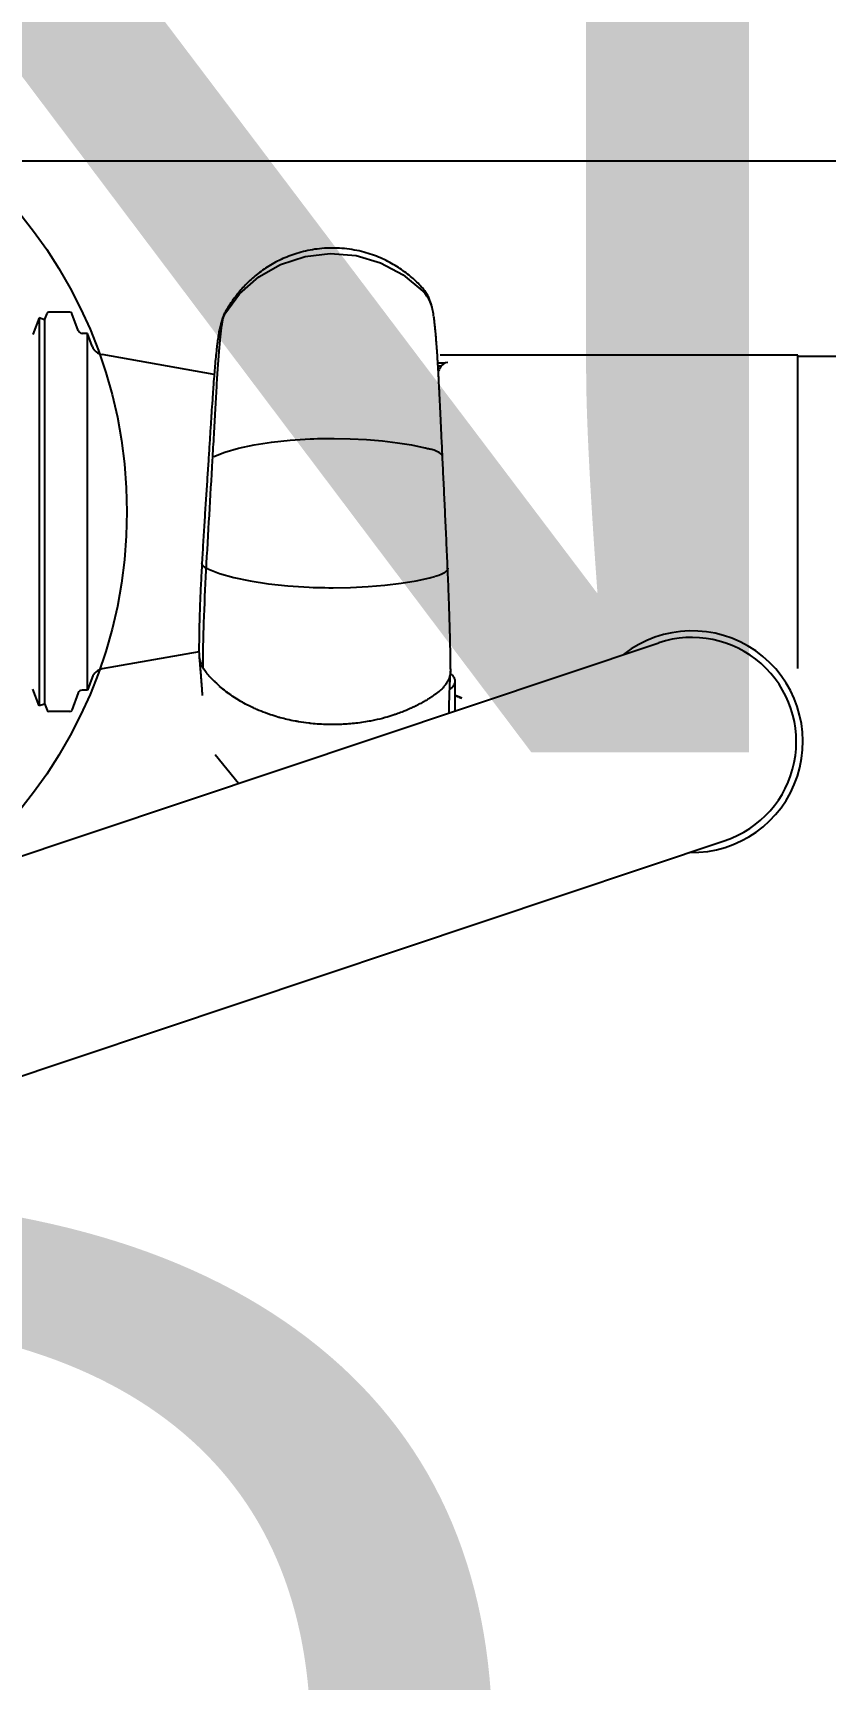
# Model space of a CAD drawing. Header units: inches. Extents: x -40190 to 0, y -3216 to 2257.
# Drawn here: x -22031.78 to -22020.39, y 300.77 to 324.45 of the extents above; entities that cross this region are included whole.
import ezdxf
from ezdxf import colors
from ezdxf.entities.mleader import LeaderData, LeaderLine
from ezdxf.enums import TextEntityAlignment as Align
from ezdxf.math import Vec2, Vec3

# ---------------------------------------------------------------- set-up
doc = ezdxf.new("R2010")
doc.units = ezdxf.units.IN
doc.header["$LTSCALE"] = 0.5
doc.header["$MEASUREMENT"] = 0
for name, color, linetype in [('A113$0$A-ANNO-TEXT', 8, 'Continuous'), ('A113$0$E-POWER-GEN', 8, 'Continuous'), ('E-Anno-Keyn', 72, 'Continuous'), ('E-Anno-Note', 6, 'Continuous'), ('M-Elect-Generator', 94, 'Continuous'), ('M-HVAC-text', 6, 'Continuous'), ('XREF', 7, 'Continuous')]:
    doc.layers.add(name, color=color, linetype=linetype)
doc.styles.add('A113$0$Arial', font='arial.ttf', dxfattribs={"height": 0.07683851047904193})
doc.styles.add('MAMEP ANNO', font='arial.ttf', dxfattribs={"height": 0.1015625})
doc.styles.get("Standard").update_dxf_attribs({"font": 'simplex.shx'})

# ---------------------------------------------------------------- blocks, each defined once
blk = doc.blocks.new('MLD-KeyNote')
at = {"color": 0, "linetype": 'Continuous', "transparency": 16777216}
blk.add_lwpolyline([(-0.09374999999999836, -0.09374999999999824), (0.09375000000000164, -0.09374999999999824), (0.09375000000000164, 0.09375000000000176), (-0.09374999999999836, 0.09375000000000176)], close=True, dxfattribs=at)
at = {"color": 0, "linetype": 'ByBlock', "transparency": 16777216, "style": 'MAMEP ANNO'}
blk.add_attdef('ID', text='', height=0.1015625, dxfattribs=at).set_placement((1.636051583235917e-15, 1.757853122323165e-15), align=Align.MIDDLE_CENTER)
blk = doc.blocks.new('A113')
at = {"layer": 'A113$0$E-POWER-GEN', "lineweight": 0}
blk.add_3dface([(-22082.14617606866, 335.9657630724704, 1992.754061503529), (-21939.92041288386, 335.9657630724704, 1992.754061503529), (-21939.92041288386, 268.1657630724706, 1992.754061503529), (-22082.14617606866, 268.1657630724706, 1992.754061503529)], dxfattribs=at)
at = {"layer": 'A113$0$A-ANNO-TEXT', "lineweight": 13, "style": 'A113$0$Arial', "width": 1.246875153404916}
for s, p in [('CONC. ', (-22081.21242154393, 314.1040284122235)), ('PAD', (-22081.21242154393, 291.704031168129))]:
    blk.add_text(s, height=15.99999803149606, dxfattribs=at).set_placement(p)

msp = doc.modelspace()

# ---------------------------------------------------------------- linework, layer by layer
at = {"layer": 'M-Elect-Generator', "color": 1}
for p, q in [((-22041.44708714856, 322.6127288927091, 0.0009842517643196178), (-22015.49180456552, 322.6127288927091, 0.0009842517643196178)), ((-22031.69102896041, 320.3561398108413, 0.0009842517643196178), (-22031.77893221171, 320.1146276127984, 0.0009842517643196178)), ((-22031.61296317773, 320.3277261896274, 0.0009842517643196178), (-22031.69102896041, 320.3561398108413, 0.0009842517643196178)), ((-22031.69102896041, 320.3561398108413, 0.0009842517643196178), (-22031.69102896041, 314.7691890735405, 0.0009842517643196178)), ((-22031.61296317773, 320.3195165860288, 0.0009842517643196178), (-22031.57682543787, 320.4188042102796, 0.0009842517643196178)), ((-22031.61296317773, 320.3277261896274, 0.0009842517643196178), (-22031.61296317773, 314.7976026947508, 0.0009842517643196178)), ((-22031.24709042589, 320.4385447951736, 0.0009842517643196178), (-22031.5486329609, 320.4385447951736, 0.0009842517643196178)), ((-22031.12834331909, 320.1700074095879, 0.0009842517643196178), (-22031.21889794892, 320.4188042102796, 0.0009842517643196178)), ((-22029.0203710374, 320.4243300547841, 0.0009842517643196178), (-22029.02024360009, 320.4245824552017, 0.0009842517643196178)), ((-22030.9954074447, 320.1305262397964, 0.0009842517643196178), (-22031.07195836515, 320.1305262397964, 0.0009842517643196178)), ((-22030.92865367262, 319.9471217583596, 0.0009842517643196178), (-22030.9954074447, 320.1305262397964, 0.0009842517643196178)), ((-22030.9954074447, 314.9962169433438, 0.0009842517643196178), (-22030.9954074447, 320.1305262397964, 0.0009842517643196178)), ((-22029.17268165758, 319.5410251750709, 0.0009842517643196178), (-22030.78309645991, 319.8249847548504, 0.0009842517643196178)), ((-22020.78272025707, 319.8158694892518, 0.0009842517643196178), (-22025.92517500201, 319.8158694892518, 0.0009842517643196178)), ((-22020.78272025707, 315.3108810789363, 0.0009842517643196178), (-22020.78272025707, 319.8158621042039, 0.0009842517643196178)), ((-22020.01495747075, 319.7977581619853, 0.0009842517643196178), (-22020.78272025707, 319.7977581619853, 0.0009842517643196178)), ((-22025.86076602013, 319.7005353444347, 0.0009842517643196178), (-22025.9572966548, 319.7005353444347, 0.0009842517643196178)), ((-22025.95509783561, 319.6643252880585, 0.0009842517643196178), (-22025.90819156767, 319.6643252880585, 0.0009842517643196178)), ((-22025.92694864464, 319.6319899568589, 0.0009842517643196178), (-22025.93525471438, 319.6091692177979, 0.0009842517643196178)), ((-22027.50919294092, 318.619325010608, 0.0009842517643196178), (-22027.44869490988, 318.6193815091574, 0.0009842517643196178)), ((-22025.89063702245, 318.3567382444071, 0.0009842517643196178), (-22025.8908088115, 318.3590247823286, 0.0009842517643196178)), ((-22025.81649869995, 316.7522102776675, 0.0009842517643196178), (-22025.81639769775, 316.7507783210876, 0.0009842517643196178)), ((-22026.03941061928, 316.6210830637701, 0.0009842517643196178), (-22026.01887793911, 316.6262968829124, 0.0009842517643196178)), ((-22026.01887793911, 316.6262968829124, 0.0009842517643196178), (-22026.00284396105, 316.6304714407033, 0.0009842517643196178)), ((-22054.90147791491, 304.9274129948008, 0.0009842517643196178), (-22022.78032477526, 315.6784514429455, 0.0009842517643196178)), ((-22029.39134769416, 315.5471612860583, 0.0009842517643196178), (-22030.78309645991, 315.3017584282861, 0.0009842517643196178)), ((-22030.92865367262, 315.1796214247806, 0.0009842517643196178), (-22030.9954074447, 314.9962169433438, 0.0009842517643196178)), ((-22025.70795002921, 314.6985672049759, 0.0009842517643196178), (-22025.70795002921, 315.1259223342768, 0.0009842517643196178)), ((-22031.69102896041, 314.7691890735405, 0.0009842517643196178), (-22031.77893221171, 315.0107012715798, 0.0009842517643196178)), ((-22031.61296317773, 314.8072265971114, 0.0009842517643196178), (-22031.57682543787, 314.7079389728606, 0.0009842517643196178)), ((-22031.12834331909, 314.9567357735523, 0.0009842517643196178), (-22031.21889794892, 314.7079389728606, 0.0009842517643196178)), ((-22030.9954074447, 314.9962169433438, 0.0009842517643196178), (-22031.07195836515, 314.9962169433438, 0.0009842517643196178)), ((-22031.61296317773, 314.7976026947508, 0.0009842517643196178), (-22031.69102896041, 314.7691890735405, 0.0009842517643196178)), ((-22031.24709042589, 314.6881983879648, 0.0009842517643196178), (-22031.5486329609, 314.6881983879648, 0.0009842517643196178)), ((-22028.82251876278, 313.6561124693526, 0.0009842517643196178), (-22029.15697670001, 314.0657381126766, 0.0009842517643196178)), ((-22053.94923171753, 302.0823626231158, 0.0009842517643196178), (-22021.82807857787, 312.8334010712642, 0.0009842517643196178))]:
    msp.add_line(p, q, dxfattribs=at)
at = {"layer": 'M-Elect-Generator', "color": 1, "elevation": 0.0009842517643196178}
for points in [[(-22029.01996213905, 320.4117695962341), (-22028.80754530183, 320.6996225490584), (-22028.53369527875, 320.9430226980858), (-22028.21908299376, 321.1235975563777), (-22027.8668333508, 321.2395535541636), (-22027.50353508446, 321.2821380260739), (-22027.13279667488, 321.2509279994865), (-22026.78260243767, 321.1482792897405), (-22026.45643069647, 320.9752114608345), (-22026.17423400058, 320.7400052076628)], [(-22026.03766205545, 320.4949358303711), (-22026.05042208851, 320.538532433111), (-22026.06768067068, 320.5826818404094), (-22026.08885719142, 320.6252103151783), (-22026.11379048463, 320.665794190043), (-22026.14229079288, 320.7041245972159), (-22026.17423395992, 320.7400052436151)], [(-22026.03076488581, 320.4625856941566), (-22026.03144967679, 320.4663038593044), (-22026.03252720837, 320.4718722221824), (-22026.03366504853, 320.4774293805458), (-22026.03486307251, 320.4829747249933), (-22026.03612114892, 320.4885076474129), (-22026.03766203397, 320.4949357184978)], [(-22029.06443825816, 320.3151528682665), (-22029.06684989146, 320.3079680205028), (-22029.0697180034, 320.2989423730669), (-22029.07242260256, 320.2898697504279), (-22029.0749628651, 320.2807529161928), (-22029.07733801722, 320.2715946474327), (-22029.07979167603, 320.2613336599024)], [(-22029.01996221386, 320.4117696372614), (-22029.02840576798, 320.396860891311), (-22029.03636034102, 320.3817033205869), (-22029.04461572769, 320.3645879456217), (-22029.05151282429, 320.3489544819549), (-22029.05789813594, 320.3331194713501), (-22029.06443829174, 320.3151527639184)], [(-22029.17870277447, 318.3615362950604), (-22029.0196058576, 318.4233939983696), (-22028.82235105709, 318.4797951301043), (-22028.60032913413, 318.5269108653883), (-22028.34798059373, 318.5659209962487), (-22028.08243626888, 318.5941772964034), (-22027.79508080869, 318.6124726470462)], [(-22027.79508069494, 318.6124727314618), (-22027.74097412307, 318.6146133377533), (-22027.68665771593, 318.6163621001033), (-22027.62535368056, 318.6178593958339), (-22027.57073216433, 318.6187713439322), (-22027.50919294092, 318.619325010608)], [(-22027.44869491632, 318.6193813959981), (-22027.21678844825, 318.6151025722829), (-22026.98184298411, 318.6033073020226), (-22026.75420277134, 318.5841892771459), (-22026.53726140119, 318.5580335033646), (-22026.33425296981, 318.5252299030271), (-22026.14535293198, 318.4855905543682)], [(-22026.14535297617, 318.4855906196917), (-22026.13531097453, 318.4831846475008), (-22026.12037026587, 318.4795418146787), (-22026.10557776495, 318.4758586878343), (-22026.09093509395, 318.4721356708669), (-22026.07644385859, 318.4683731720452), (-22026.06176870875, 318.4644813062405)], [(-22025.89080881226, 318.359024692083), (-22025.89733798667, 318.3782282837037), (-22025.91286083116, 318.397082790756), (-22025.93796525867, 318.4158158439404), (-22025.9708840153, 318.4331087092924), (-22026.01170004012, 318.4492343493293), (-22026.06176871404, 318.4644812526058)], [(-22029.2654713235, 316.7419831219631), (-22029.2902453796, 316.75453020647), (-22029.31087599726, 316.7675698286967), (-22029.32721846752, 316.7810105250646), (-22029.3391581597, 316.7947580187356), (-22029.34661132543, 316.8087158809321), (-22029.34953496204, 316.8230040120816)], [(-22029.26547134502, 316.7419831188126), (-22029.09817928229, 316.6769828458382), (-22028.8907893844, 316.6177207623277), (-22028.65738043976, 316.5682199105904), (-22028.39210781897, 316.5272407745761), (-22028.11297971402, 316.497565247666), (-22027.80927784516, 316.4782891116665)], [(-22025.81639769623, 316.7507783397341), (-22025.8206394072, 316.7290919549869), (-22025.83619024374, 316.7071580006887), (-22025.86281271353, 316.6859490368024), (-22025.90003908854, 316.6658376819014), (-22025.94585301249, 316.6476469192003), (-22026.00284378883, 316.6304714611579)], [(-22027.80927790321, 316.4782891173672), (-22027.75240102011, 316.4760559047845), (-22027.6953053914, 316.4742345923187), (-22027.63803553852, 316.4728266001766), (-22027.5806361188, 316.471833026264), (-22027.52315189057, 316.4712546453466), (-22027.4632343097, 316.4710940168316)], [(-22027.46323431443, 316.4710940675122), (-22027.21223495868, 316.4753409706773), (-22026.95813911982, 316.487934253917), (-22026.71883415509, 316.5079873991453), (-22026.48443797638, 316.5363285001222), (-22026.2714511616, 316.570962453734), (-22026.07073195331, 316.6134026436412)], [(-22026.0707319896, 316.6134027238149), (-22026.06022256124, 316.6159439513467), (-22026.03941061928, 316.6210830637701)]]:
    msp.add_lwpolyline(points, dxfattribs=at)
at = {"layer": 'M-Elect-Generator', "color": 1}
msp.add_circle((-22037.17820327161, 317.5626644421918, 0.0009842517643196178), 6.75, dxfattribs=at)
for centre, radius, start, end in [((-22029.17820327161, 317.5626644421918, 0.0009842517643196178), 25, 58.82160535507104, 52.94650351238769), ((-22031.5486329609, 320.4085429878323, 0.0009842517643196178), 0.03000180734196, 90, 159.999999999984), ((-22031.24709042589, 320.4085429878323, 0.0009842517643196178), 0.03000180734196, 20.00000000001597, 90), ((-22031.07195836515, 320.1905298544807, 0.0009842517643196178), 0.06000361468392001, 200.000000000016, 270), ((-22030.75010131848, 320.0121095005252, 0.0009842517643196178), 0.19001144649908, 200.000000000016, 259.9999999999358), ((-22025.99149167631, 319.6296377980088, 0.0009842517643196178), 0.0598461248816, 313.6846571677464, 339.999999999984), ((-22025.81447472077, 319.5910527964406, 0.0009842517643196178), 0.1196922497632, 90, 159.999999999984), ((-22022.30420167656, 314.2559262571049, 0.0009842517643196178), 1.59458424849, 268.8752798096912, 127.9508838410417), ((-22022.30420167656, 314.2559262571049, 0.0009842517643196178), 1.500090367098, 288.5055356593647, 108.5055356593648), ((-22030.75010131848, 315.114633682615, 0.0009842517643196178), 0.19001144649908, 100.0000000000642, 159.999999999984), ((-22031.07195836515, 314.9362133286595, 0.0009842517643196178), 0.06000361468392001, 90, 159.999999999984), ((-22031.5486329609, 314.7182001953079, 0.0009842517643196178), 0.03000180734196, 200.000000000016, 270), ((-22031.24709042589, 314.7182001953079, 0.0009842517643196178), 0.03000180734196, 270, 339.999999999984)]:
    msp.add_arc(centre, radius, start, end, dxfattribs=at)
for points, start_tangent, end_tangent in [([(-22026.16616541044, 320.7689536148628, 0.0009842517643196178), (-22026.22582036601, 320.8345106880297, 0.0009842517643196178), (-22026.29511889448, 320.9012857802099, 0.0009842517643196178), (-22026.37194910295, 320.9675130064206, 0.0009842517643196178), (-22026.45677765681, 321.0322646082896, 0.0009842517643196178), (-22026.5491372815, 321.0941197645134, 0.0009842517643196178), (-22026.64837958788, 321.1517241179699, 0.0009842517643196178), (-22026.75433677299, 321.2041094035394, 0.0009842517643196178), (-22026.86808871281, 321.2507975399149, 0.0009842517643196178), (-22026.99073749775, 321.2910941764494, 0.0009842517643196178), (-22027.12331728428, 321.3237599711192, 0.0009842517643196178), (-22027.26429738432, 321.3466131423975, 0.0009842517643196178), (-22027.40931983485, 321.3578514544024, 0.0009842517643196178), (-22027.55357293781, 321.3570910946964, 0.0009842517643196178), (-22027.69314409315, 321.3449442294113, 0.0009842517643196178), (-22027.8266830751, 321.3224241609587, 0.0009842517643196178), (-22027.95349790381, 321.290907107692, 0.0009842517643196178), (-22028.07305335909, 321.2517437197421, 0.0009842517643196178), (-22028.18516485079, 321.2060262285431, 0.0009842517643196178), (-22028.28990929571, 321.1546368880008, 0.0009842517643196178), (-22028.38761084793, 321.0984540836089, 0.0009842517643196178), (-22028.47859625565, 321.0382263082611, 0.0009842517643196178), (-22028.56302398952, 320.9746335621749, 0.0009842517643196178), (-22028.64072029825, 320.9085443611093, 0.0009842517643196178), (-22028.71175414809, 320.8408188453159, 0.0009842517643196178), (-22028.77629898132, 320.772288565362, 0.0009842517643196178), (-22028.83456093734, 320.7037441772281, 0.0009842517643196178), (-22028.88668127287, 320.6360593129339, 0.0009842517643196178), (-22028.93276207826, 320.570218659137, 0.0009842517643196178), (-22028.97524366871, 320.5038386307915, 0.0009842517643196178), (-22029.00896357211, 320.4461282458687, 0.0009842517643196178), (-22029.02024345892, 320.4245778607128, 0.0009842517643196178)], (-0.6310313688962392, 0.7757573148020832), (-0.4503850579525966, -0.8928344189003)), ([(-22026.15446531028, 320.7541143799535, 0.0009842517643196178), (-22026.16616541044, 320.7689536148628, 0.0009842517643196178)], (-0.6071171556109095, 0.7946123327528455), (-0.6310313689305731, 0.7757573147741548)), ([(-22025.94577176547, 319.4997256347124, 0.0009842517643196178), (-22025.94871849191, 319.5533182445834, 0.0009842517643196178), (-22025.95462760351, 319.6565815267895, 0.0009842517643196178), (-22025.96051517994, 319.7535378730554, 0.0009842517643196178), (-22025.96638616625, 319.8442289584964, 0.0009842517643196178), (-22025.97224656359, 319.9287713680733, 0.0009842517643196178), (-22025.97810522956, 320.0073157312672, 0.0009842517643196178), (-22025.98397531736, 320.0800520371049, 0.0009842517643196178), (-22025.98987658129, 320.1472177943415, 0.0009842517643196178), (-22025.9958409502, 320.2091281613593, 0.0009842517643196178), (-22026.00191282169, 320.266131958937, 0.0009842517643196178), (-22026.0081526604, 320.3186025693922, 0.0009842517643196178), (-22026.01466879209, 320.3671217614847, 0.0009842517643196178), (-22026.02165633341, 320.4125578204348, 0.0009842517643196178), (-22026.02946982877, 320.4561639793847, 0.0009842517643196178), (-22026.03874098608, 320.4996217092321, 0.0009842517643196178), (-22026.05037035597, 320.5443463485171, 0.0009842517643196178), (-22026.06588165969, 320.5921074498601, 0.0009842517643196178), (-22026.0878276689, 320.64481723881, 0.0009842517643196178), (-22026.12011331064, 320.7042519267361, 0.0009842517643196178), (-22026.15446531028, 320.7541143799535, 0.0009842517643196178)], (-0.0542318118526765, 0.9985283724477618), (-0.6071171555991078, 0.7946123327618625)), ([(-22029.32837363666, 315.7142309026858, 0.0009842517643196178), (-22029.32087449881, 315.9679650606504, 0.0009842517643196178), (-22029.28744650259, 316.7194634163861, 0.0009842517643196178), (-22029.24263035732, 317.5161717242336, 0.0009842517643196178), (-22029.19631554085, 318.3024815457193, 0.0009842517643196178), (-22029.17538009447, 318.6745899133239, 0.0009842517643196178), (-22029.15593954493, 319.0246286525071, 0.0009842517643196178), (-22029.13739108742, 319.3470298660686, 0.0009842517643196178), (-22029.12826301483, 319.4961264334233, 0.0009842517643196178), (-22029.11913191713, 319.6362256568009, 0.0009842517643196178), (-22029.10058448735, 319.8870032420145, 0.0009842517643196178), (-22029.08127227412, 320.0955703000564, 0.0009842517643196178), (-22029.07118835509, 320.1829507535658, 0.0009842517643196178), (-22029.06074401732, 320.2584896220578, 0.0009842517643196178), (-22029.04988285274, 320.3217572545873, 0.0009842517643196178), (-22029.03854845329, 320.3723240002164, 0.0009842517643196178), (-22029.02672269545, 320.4098554450538, 0.0009842517643196178), (-22029.02033402147, 320.4243111942033, 0.0009842517643196178)], (0.02361036916290994, 0.9997212363794176), (0.4539909039097203, 0.8910063182532632)), ([(-22029.02037321885, 320.4243311543032, 0.0009842517643196178), (-22029.03093822024, 320.4023790115625, 0.0009842517643196178), (-22029.06271014425, 320.3209894680167, 0.0009842517643196178), (-22029.08439660337, 320.2450012259196, 0.0009842517643196178), (-22029.10070934706, 320.1700973832249, 0.0009842517643196178), (-22029.11442939943, 320.0910225787302, 0.0009842517643196178), (-22029.12698184573, 320.0032187093275, 0.0009842517643196178), (-22029.13901013394, 319.9037163152843, 0.0009842517643196178), (-22029.1508534273, 319.7903576962835, 0.0009842517643196178), (-22029.16272792943, 319.6614070499327, 0.0009842517643196178), (-22029.172762948, 319.5410316824873, 0.0009842517643196178)], (-0.4500914945689255, -0.8929824446856225), (-0.07979618877736885, -0.9968111999052813)), ([(-22029.172762948, 319.5410316824873, 0.0009842517643196178), (-22029.17477181205, 319.5157465346838, 0.0009842517643196178), (-22029.18709904789, 319.3527247800539, 0.0009842517643196178), (-22029.19511360593, 319.2403248768733, 0.0009842517643196178)], (-0.07979618878456984, -0.9968111999047048), (-0.0697596168964896, -0.997563830464224)), ([(-22025.93513042657, 319.295976976724, 0.0009842517643196178), (-22025.93676263451, 319.3281687367817, 0.0009842517643196178), (-22025.94277116614, 319.4438173924791, 0.0009842517643196178), (-22025.94577176547, 319.4997256347124, 0.0009842517643196178)], (-0.05039767231626296, 0.9987292298842078), (-0.05423181185298544, 0.9985283724477451)), ([(-22029.19511360593, 319.2403248768733, 0.0009842517643196178), (-22029.19981991384, 319.1723401243489, 0.0009842517643196178), (-22029.21306218044, 318.9748876153244, 0.0009842517643196178), (-22029.22696523355, 318.7609285809722, 0.0009842517643196178), (-22029.24167891294, 318.5313325936277, 0.0009842517643196178), (-22029.2573670268, 318.2872420717704, 0.0009842517643196178), (-22029.27415551833, 318.0300822690861, 0.0009842517643196178), (-22029.29179235535, 317.7615740629899, 0.0009842517643196178), (-22029.30983469537, 317.483376731012, 0.0009842517643196178), (-22029.32777533634, 317.1973656528553, 0.0009842517643196178), (-22029.34502587874, 316.9057468853207, 0.0009842517643196178), (-22029.36089240691, 316.6111043974634, 0.0009842517643196178), (-22029.37451764338, 316.3167851657417, 0.0009842517643196178), (-22029.38484290858, 316.027711153376, 0.0009842517643196178), (-22029.38913021761, 315.8523053215868, 0.0009842517643196178)], (-0.06975961689586753, -0.9975638304642676), (-0.01933298197991995, -0.999813100438159)), ([(-22025.91825713883, 318.9484015730868, 0.0009842517643196178), (-22025.92446463717, 319.078898505677, 0.0009842517643196178), (-22025.93066953497, 319.2064980891882, 0.0009842517643196178), (-22025.93513042657, 319.295976976724, 0.0009842517643196178)], (-0.04710863773628247, 0.9988897718220122), (-0.05039767231319586, 0.9987292298843625)), ([(-22025.91811705353, 318.945430715843, 0.0009842517643196178), (-22025.91825713883, 318.9484015730868, 0.0009842517643196178)], (-0.04709304324985911, 0.9988905071515431), (-0.04710863780083593, 0.9988897718189679)), ([(-22025.79997139299, 316.3370898862831, 0.0009842517643196178), (-22025.80130964421, 316.3729004699981, 0.0009842517643196178), (-22025.80877563557, 316.5645802700983, 0.0009842517643196178), (-22025.81666377677, 316.755801218711, 0.0009842517643196178), (-22025.82485744176, 316.9458379738535, 0.0009842517643196178), (-22025.83325033774, 317.1340016816484, 0.0009842517643196178), (-22025.84174681827, 317.3196770649847, 0.0009842517643196178), (-22025.85026075965, 317.5023162526431, 0.0009842517643196178), (-22025.85871453772, 317.6814321637194, 0.0009842517643196178), (-22025.86703809629, 317.8565919834582, 0.0009842517643196178), (-22025.87516847274, 318.0274187189571, 0.0009842517643196178), (-22025.88304971052, 318.193600143084, 0.0009842517643196178), (-22025.8906281475, 318.3547896713699, 0.0009842517643196178), (-22025.89788729637, 318.5107238522287, 0.0009842517643196178), (-22025.90486334071, 318.6612333512767, 0.0009842517643196178), (-22025.91159459931, 318.8061757140749, 0.0009842517643196178), (-22025.91811705353, 318.945430715843, 0.0009842517643196178)], (-0.03707590620959354, 0.9993124522283997), (-0.04709304363220151, 0.9988905071335176)), ([(-22025.79148564127, 316.0952773903027, 0.0009842517643196178), (-22025.79440273329, 316.1817600651975, 0.0009842517643196178), (-22025.79997139299, 316.3370898862831, 0.0009842517643196178)], (-0.03288459437548916, 0.999459155469977), (-0.03707590620864736, 0.9993124522284348)), ([(-22025.78354766063, 315.8307685428917, 0.0009842517643196178), (-22025.78821365352, 315.9925379026827, 0.0009842517643196178), (-22025.79148564127, 316.0952773903027, 0.0009842517643196178)], (-0.02679650296599148, 0.9996409092413103), (-0.0328845943703554, 0.9994591554701461)), ([(-22029.38913021761, 315.8523053215868, 0.0009842517643196178), (-22029.39077328403, 315.7497081203128, 0.0009842517643196178), (-22029.39167703396, 315.5471597360047, 0.0009842517643196178)], (-0.01933298197952625, -0.9998131004381666), (0.004706497611339048, -0.9999889243787826)), ([(-22025.78128119782, 315.7421569113649, 0.0009842517643196178), (-22025.78291045483, 315.8067061184865, 0.0009842517643196178), (-22025.78354766063, 315.8307685428917, 0.0009842517643196178)], (-0.0242931752857517, 0.9997048772685547), (-0.02679650294239588, 0.9996409092419429)), ([(-22029.39167703396, 315.5471597360047, 0.0009842517643196178), (-22029.39144805289, 315.5120082279464, 0.0009842517643196178)], (0.004706497565912056, -0.9999889243789964), (0.008353448321881935, -0.9999651093418879)), ([(-22029.33263865955, 315.3230340818482, 0.0009842517643196178), (-22029.3302274792, 315.6265472518517, 0.0009842517643196178), (-22029.32846927618, 315.7101623360504, 0.0009842517643196178)], (-0.003969265118979218, 0.9999921224361797), (0.02339027560180397, 0.9997264100779132)), ([(-22029.32846927618, 315.7101623360504, 0.0009842517643196178), (-22029.32837363666, 315.7142309026858, 0.0009842517643196178)], (0.02339027561409163, 0.9997264100776256), (0.02361036917302274, 0.9997212363791788)), ([(-22025.77631521746, 315.4964145887097, 0.0009842517643196178), (-22025.77866313249, 315.6256250760434, 0.0009842517643196178), (-22025.78128119782, 315.7421569113649, 0.0009842517643196178)], (-0.01565008309802541, 0.999877529950056), (-0.02429317526416172, 0.9997048772690793)), ([(-22029.39145004874, 315.5120069653422, 0.0009842517643196178), (-22029.39130207804, 315.5051192399533, 0.0009842517643196178)], (0.01003537716455255, -0.9999496443347362), (0.03285715462758077, -0.9994600579261682)), ([(-22029.39130207804, 315.5051192399533, 0.0009842517643196178), (-22029.39073159937, 315.4939487338288, 0.0009842517643196178)], (0.03285715503619379, -0.9994600579127351), (0.06893462758724413, -0.9976211791654226)), ([(-22029.39073159937, 315.4939487338288, 0.0009842517643196178), (-22029.3833321057, 315.4435751260207, 0.0009842517643196178)], (0.06893462757262393, -0.9976211791664328), (0.2170002963768046, -0.976171537882753)), ([(-22029.38914985686, 315.4793177142765, 0.0009842517643196178), (-22029.38718150693, 315.4581940749813, 0.0009842517643196178), (-22029.38418053913, 315.4252066533536, 0.0009842517643196178), (-22029.38136356225, 315.3934107548866, 0.0009842517643196178), (-22029.37870378793, 315.3626785148535, 0.0009842517643196178), (-22029.37618000191, 315.3329033140089, 0.0009842517643196178), (-22029.3737749465, 315.303993059053, 0.0009842517643196178), (-22029.37147430126, 315.2758663013865, 0.0009842517643196178), (-22029.36926597286, 315.2484494430155, 0.0009842517643196178), (-22029.3671397461, 315.2216766803012, 0.0009842517643196178), (-22029.36508630168, 315.1954807022394, 0.0009842517643196178), (-22029.36309713501, 315.169793612482, 0.0009842517643196178), (-22029.36116463759, 315.1445495307617, 0.0009842517643196178), (-22029.35928188031, 315.1196829574819, 0.0009842517643196178), (-22029.35744242361, 315.0951269715788, 0.0009842517643196178), (-22029.3556401378, 315.0708110504584, 0.0009842517643196178), (-22029.35386901604, 315.0466582008885, 0.0009842517643196178), (-22029.35212295768, 315.0225808924843, 0.0009842517643196178), (-22029.35039750287, 314.9985031765373, 0.0009842517643196178), (-22029.34869756722, 314.9744685055557, 0.0009842517643196178), (-22029.34702891575, 314.9505205820242, 0.0009842517643196178), (-22029.345392977, 314.9266203323295, 0.0009842517643196178), (-22029.34484741337, 314.9185370335836, 0.0009842517643196178)], (0.09369324177832856, -0.9956011131196408), (0.06707251917746532, -0.9977481030656931)), ([(-22029.3833321057, 315.4435751260207, 0.0009842517643196178), (-22029.38086717515, 315.433190433765, 0.0009842517643196178)], (0.2170002962304897, -0.9761715379152784), (0.2446917836439037, -0.9696009132716229)), ([(-22029.38086717515, 315.433190433765, 0.0009842517643196178), (-22029.37167319889, 315.4021874571517, 0.0009842517643196178)], (0.2446917836628512, -0.9696009132668413), (0.3222487786689074, -0.9466550188143501)), ([(-22029.37167319889, 315.4021874571517, 0.0009842517643196178), (-22029.3408547931, 315.3320626604491, 0.0009842517643196178)], (0.3222487787421419, -0.9466550187894205), (0.4753702861379906, -0.8797858211275544)), ([(-22029.3408547931, 315.3320626604491, 0.0009842517643196178), (-22029.33794531119, 315.3267557116651, 0.0009842517643196178)], (0.4753702860647259, -0.8797858211671412), (0.4860643834934585, -0.8739230029579976)), ([(-22029.33794531119, 315.3267557116651, 0.0009842517643196178), (-22029.33261495627, 315.3174099340667, 0.0009842517643196178)], (0.4860643836216478, -0.8739230028867004), (0.5047044750632921, -0.8632921827811758)), ([(-22029.33263123706, 315.3212009778417, 0.0009842517643196178), (-22029.33263865955, 315.3230340818482, 0.0009842517643196178)], (-0.00412898863474208, 0.9999914756900953), (-0.003969265169870007, 0.9999921224359778)), ([(-22029.33261495627, 315.3174099340667, 0.0009842517643196178), (-22029.33263123706, 315.3212009778417, 0.0009842517643196178)], (-0.004460212669721558, 0.9999900532020011), (-0.00412898907111368, 0.9999914756882934)), ([(-22029.31190933834, 315.2853738897684, 0.0009842517643196178), (-22029.33261495627, 315.3174099340667, 0.0009842517643196178)], (-0.5677955693979052, 0.8231696006122363), (-0.515795509938488, 0.8567117321055522)), ([(-22029.31071840044, 315.2836530002769, 0.0009842517643196178), (-22029.31190933834, 315.2853738897684, 0.0009842517643196178)], (-0.5703297290433932, 0.8214158509362295), (-0.5677955696354656, 0.823169600448375)), ([(-22029.30712906426, 315.2785331509422, 0.0009842517643196178), (-22029.31071840044, 315.2836530002769, 0.0009842517643196178)], (-0.5777119456986086, 0.8162407168214093), (-0.5703297287751392, 0.8214158511224849)), ([(-22025.77618877681, 315.4882481686018, 0.0009842517643196178), (-22025.77631521746, 315.4964145887097, 0.0009842517643196178)], (-0.01531161436484321, 0.9998827703613772), (-0.01565008329324688, 0.9998775299470004)), ([(-22025.77410929327, 315.2993628868589, 0.0009842517643196178), (-22025.77564103507, 315.4505109971942, 0.0009842517643196178), (-22025.77618877681, 315.4882481686018, 0.0009842517643196178)], (-0.006293762734543427, 0.9999801940791835), (-0.01531161447123976, 0.9998827703597479)), ([(-22025.77419478089, 315.2866088846367, 0.0009842517643196178), (-22025.7748962101, 315.2711764761934, 0.0009842517643196178)], (-0.02328707904700805, -0.9997288192052176), (-0.06751895646230695, -0.9977179914776727)), ([(-22025.77420546807, 315.3033270887718, 0.0009842517643196178), (-22025.77410625415, 315.2968273818024, 0.0009842517643196178)], (0.02456388422275472, -0.9996982622731178), (0.005960763585026761, -0.999982234490935)), ([(-22025.77410625415, 315.2968273818024, 0.0009842517643196178), (-22025.77419478089, 315.2866088846367, 0.0009842517643196178)], (0.005960763811481763, -0.9999822344895853), (-0.02328707906531584, -0.9997288192047912)), ([(-22025.77409351344, 315.2968279179713, 0.0009842517643196178), (-22025.77410929327, 315.2993628868589, 0.0009842517643196178)], (-0.006155650551159655, 0.999981053803667), (-0.006293763115455567, 0.9999801940767861)), ([(-22029.2868253482, 315.251187954862, 0.0009842517643196178), (-22029.30712906426, 315.2785331509422, 0.0009842517643196178)], (-0.6131539835959755, 0.789963412064373), (-0.5777119457657267, 0.816240716773905)), ([(-22029.14109912697, 315.0954416305503, 0.0009842517643196178), (-22029.15158479718, 315.1053202472904, 0.0009842517643196178), (-22029.17100140759, 315.123974667169, 0.0009842517643196178), (-22029.20838188767, 315.1614421551021, 0.0009842517643196178), (-22029.2434866667, 315.1992530185507, 0.0009842517643196178), (-22029.27597661684, 315.2374927696837, 0.0009842517643196178), (-22029.2868253482, 315.251187954862, 0.0009842517643196178)], (-0.7301496859822817, 0.6832872280819945), (-0.6131539835917451, 0.7899634120676565)), ([(-22029.21492018205, 315.1696363617775, 0.0009842517643196178), (-22029.14189896678, 315.0954761395224, 0.0009842517643196178)], (0.6780068427030282, -0.7350555905833729), (0.7243616838560129, -0.6894201556099748)), ([(-22029.05122886231, 315.0158222293121, 0.0009842517643196178), (-22029.09063470322, 315.049650240082, 0.0009842517643196178), (-22029.11139961027, 315.0681520268354, 0.0009842517643196178), (-22029.13171539322, 315.0867115250603, 0.0009842517643196178), (-22029.14109912697, 315.0954416305503, 0.0009842517643196178)], (-0.7667868554188751, 0.6419017980632501), (-0.7301496859872141, 0.6832872280767238)), ([(-22028.95822372416, 314.9437331144854, 0.0009842517643196178), (-22029.04936585859, 315.0123497249551, 0.0009842517643196178), (-22029.09464117019, 315.0506187756328, 0.0009842517643196178)], (-0.8161793001646864, 0.5777987106100901), (-0.7486568501309813, 0.6629577066087682)), ([(-22025.7918654732, 315.184812505744, 0.0009842517643196178), (-22025.81268391703, 315.1340496416469, 0.0009842517643196178), (-22025.84027618991, 315.0867640426932, 0.0009842517643196178), (-22025.87415595567, 315.0429564549431, 0.0009842517643196178), (-22025.91257460198, 315.0026917351115, 0.0009842517643196178), (-22025.95442670695, 314.9661751690619, 0.0009842517643196178), (-22025.96361320663, 314.9589616674293, 0.0009842517643196178)], (-0.3119811237443404, -0.9500883003317211), (-0.7914845379628702, -0.6111891901577629)), ([(-22025.7748962101, 315.2711764761934, 0.0009842517643196178), (-22025.77905056868, 315.2362227629801, 0.0009842517643196178), (-22025.7918654732, 315.184812505744, 0.0009842517643196178)], (-0.0675189565271398, -0.9977179914732851), (-0.311981123730677, -0.9500883003362078)), ([(-22025.7896635008, 314.9342391422433, 0.0009842517643196178), (-22025.7882668799, 314.977310119757, 0.0009842517643196178), (-22025.77437267223, 315.2708675323065, 0.0009842517643196178)], (0.03133762036150329, 0.9995088561639054), (0.06717856709969983, 0.9977409684494425)), ([(-22025.78629351908, 315.0147734089023, 0.0009842517643196178), (-22025.77589492268, 315.0207200028944, 0.0009842517643196178), (-22025.75603371827, 315.0347639952197, 0.0009842517643196178), (-22025.73920121637, 315.0506637084491, 0.0009842517643196178), (-22025.72574007819, 315.0680954702711, 0.0009842517643196178), (-22025.71592433368, 315.086704420286, 0.0009842517643196178), (-22025.70995380309, 315.1061117339359, 0.0009842517643196178), (-22025.70795002921, 315.1259223342768, 0.0009842517643196178)], (0.8824183666211767, 0.4704655420427886), (1.224646799147353e-16, 1)), ([(-22025.70795002921, 315.1259223342768, 0.0009842517643196178), (-22025.70995380309, 315.1457329346194, 0.0009842517643196178), (-22025.71592433368, 315.1651402482676, 0.0009842517643196178), (-22025.72574007819, 315.1837491982842, 0.0009842517643196178), (-22025.73920121637, 315.2011809601045, 0.0009842517643196178), (-22025.75603371827, 315.2170806733357, 0.0009842517643196178), (-22025.77589492268, 315.2311246656591, 0.0009842517643196178), (-22025.77623231357, 315.231330919336, 0.0009842517643196178)], (1.224646799147353e-16, 1), (-0.8537323685469037, 0.5207120537257555)), ([(-22028.96489808691, 314.9479962943078, 0.0009842517643196178), (-22029.0027216277, 314.9765740397725, 0.0009842517643196178), (-22029.04770409106, 315.0128782543416, 0.0009842517643196178), (-22029.05122886231, 315.0158222293121, 0.0009842517643196178)], (-0.8063818442493095, 0.5913952327040545), (-0.7667868554155405, 0.6419017980672334)), ([(-22028.72184356416, 314.7965987356529, 0.0009842517643196178), (-22028.85361240743, 314.8725144451164, 0.0009842517643196178), (-22028.90561317092, 314.9063312544713, 0.0009842517643196178), (-22028.95533887452, 314.9410353264175, 0.0009842517643196178), (-22028.96489808691, 314.9479962943078, 0.0009842517643196178)], (-0.8839816475322948, 0.4675216003845062), (-0.8063818442530967, 0.5913952326988906)), ([(-22028.90149310643, 314.9047341371952, 0.0009842517643196178), (-22028.9467489595, 314.9356591763553, 0.0009842517643196178), (-22028.95822372416, 314.9437331144854, 0.0009842517643196178)], (-0.8319139776744927, 0.5549046168034681), (-0.8161793001744475, 0.577798710596302)), ([(-22028.72168000423, 314.7970364886496, 0.0009842517643196178), (-22028.90149310643, 314.9047341371952, 0.0009842517643196178)], (-0.8840316926519983, 0.4674269636925568), (-0.8319139776769635, 0.5549046167997641)), ([(-22026.18931946941, 314.8144676216925, 0.0009842517643196178), (-22026.24216156176, 314.786355947168, 0.0009842517643196178), (-22026.29680956346, 314.7588466965863, 0.0009842517643196178), (-22026.35340085502, 314.7322968084245, 0.0009842517643196178), (-22026.47233052198, 314.6825037384333, 0.0009842517643196178), (-22026.55441571294, 314.6522230767696, 0.0009842517643196178)], (-0.8780237706059045, -0.4786170267040135), (-0.9440085655788286, -0.3299209422176814)), ([(-22026.17664664751, 314.8214190178824, 0.0009842517643196178), (-22026.18931946941, 314.8144676216925, 0.0009842517643196178)], (-0.8753675754535776, -0.4834579690567997), (-0.8780237706405789, -0.4786170266404031)), ([(-22026.02890681925, 314.9122736434583, 0.0009842517643196178), (-22026.04231252677, 314.9032574790781, 0.0009842517643196178), (-22026.08913008678, 314.8728806323998, 0.0009842517643196178), (-22026.1133500617, 314.8579718952187, 0.0009842517643196178), (-22026.13811534169, 314.8432724966387, 0.0009842517643196178), (-22026.16341880061, 314.8287864454924, 0.0009842517643196178), (-22026.17664664751, 314.8214190178824, 0.0009842517643196178)], (-0.8277921926016819, -0.5610348348076973), (-0.8753675754398487, -0.4834579690816577)), ([(-22025.98326025822, 314.9442427037829, 0.0009842517643196178), (-22025.99781888525, 314.9337901565395, 0.0009842517643196178), (-22026.02890681925, 314.9122736434583, 0.0009842517643196178)], (-0.8080079086300699, -0.5891716384817421), (-0.8277921925894267, -0.5610348348257794)), ([(-22025.96361320663, 314.9589616674293, 0.0009842517643196178), (-22025.98326025822, 314.9442427037829, 0.0009842517643196178)], (-0.7914845379427993, -0.6111891901837546), (-0.8080079086417707, -0.5891716384656952)), ([(-22025.79651079485, 314.6689731150309, 0.0009842517643196178), (-22025.7896635008, 314.9342391422433, 0.0009842517643196178)], (0.02118690488110995, 0.9997755323379138), (0.03133762036062055, 0.999508856163933)), ([(-22025.70738199374, 314.917051429542, 0.0009842517643196178), (-22025.66677853506, 314.9034816161329, 0.0009842517643196178), (-22025.61361348369, 314.8802313794968, 0.0009842517643196178)], (0.9592806954008203, -0.2824545050646542), (0.8925590372304107, -0.4509305545849854)), ([(-22025.61076395271, 314.882349878766, 0.0009842517643196178), (-22025.65659476556, 314.9015351929684, 0.0009842517643196178), (-22025.7072690424, 314.9179912233758, 0.0009842517643196178)], (-0.9053400029834247, 0.4246875074663403), (-0.9630423638142025, 0.2693499684409726)), ([(-22028.71162224311, 314.791227136011, 0.0009842517643196178), (-22028.72184356416, 314.7965987356529, 0.0009842517643196178)], (-0.8864185464683811, 0.4628846081658824), (-0.8839816474579985, 0.4675216005249843)), ([(-22028.69656484663, 314.783437047814, 0.0009842517643196178), (-22028.71162224311, 314.791227136011, 0.0009842517643196178)], (-0.8899097627813766, 0.456136617809176), (-0.8864185464878158, 0.4628846081286652)), ([(-22028.55976590412, 314.7188166763663, 0.0009842517643196178), (-22028.6239934553, 314.7478352542967, 0.0009842517643196178), (-22028.69656484663, 314.783437047814, 0.0009842517643196178)], (-0.9171841208555277, 0.3984636601378766), (-0.889909762824702, 0.4561366177246493)), ([(-22028.4357588431, 314.6689181088041, 0.0009842517643196178), (-22028.55976590412, 314.7188166763663, 0.0009842517643196178)], (-0.9374925780857104, 0.3480052672506673), (-0.9171841208624946, 0.3984636601218398)), ([(-22028.38924645404, 314.6521768130769, 0.0009842517643196178), (-22028.4357588431, 314.6689181088041, 0.0009842517643196178)], (-0.944222964010298, 0.3293068390355833), (-0.937492578076884, 0.3480052672744448)), ([(-22028.3677943462, 314.6448042667726, 0.0009842517643196178), (-22028.38924645404, 314.6521768130769, 0.0009842517643196178)], (-0.9471731291498229, 0.3207227204557438), (-0.9442229640122815, 0.3293068390298963)), ([(-22028.25722606955, 314.6101664148046, 0.0009842517643196178), (-22028.36407304196, 314.6435474479185, 0.0009842517643196178), (-22028.3677943462, 314.6448042667726, 0.0009842517643196178)], (-0.9607952341707408, 0.2772589367266483), (-0.9471731291345737, 0.320722720500778)), ([(-22028.22745355565, 314.6017667705637, 0.0009842517643196178), (-22028.25722606955, 314.6101664148046, 0.0009842517643196178)], (-0.9640268373401737, 0.2658049226178901), (-0.9607952341541586, 0.2772589367841113)), ([(-22028.22209467659, 314.6002953323805, 0.0009842517643196178), (-22028.22745355565, 314.6017667705637, 0.0009842517643196178)], (-0.9645899126689309, 0.2637542423873868), (-0.9640268372751054, 0.2658049228538808)), ([(-22028.12177755137, 314.5749655712516, 0.0009842517643196178), (-22028.22209467659, 314.6002953323805, 0.0009842517643196178)], (-0.9741347074334191, 0.2259680768905359), (-0.9645899126982573, 0.2637542422801352)), ([(-22028.00682963728, 314.5508995519485, 0.0009842517643196178), (-22028.12177755137, 314.5749655712516, 0.0009842517643196178)], (-0.9829243140196934, 0.1840103065290511), (-0.974134707431302, 0.2259680768996624)), ([(-22026.71628793997, 314.6017680939149, 0.0009842517643196178), (-22026.87036768496, 314.5642441424352, 0.0009842517643196178), (-22026.94464665465, 314.5494660288277, 0.0009842517643196178)], (-0.9641299560365157, -0.2654306460697908), (-0.9833113887114852, -0.1819305164899241)), ([(-22026.55441571294, 314.6522230767696, 0.0009842517643196178), (-22026.59837008446, 314.6373200965445, 0.0009842517643196178), (-22026.71628793997, 314.6017680939149, 0.0009842517643196178)], (-0.9440085655783387, -0.3299209422190829), (-0.9641299560351426, -0.265430646074778)), ([(-22027.96089738136, 314.5426967382427, 0.0009842517643196178), (-22028.00682963728, 314.5508995519485, 0.0009842517643196178)], (-0.9858518366139423, 0.1676190807900972), (-0.9829243140144078, 0.1840103065572847)), ([(-22027.81239544218, 314.5214432891989, 0.0009842517643196178), (-22027.96089738136, 314.5426967382427, 0.0009842517643196178)], (-0.9932535734185319, 0.1159626616257031), (-0.9858518366053343, 0.167619080840725)), ([(-22027.79102159622, 314.5190272661584, 0.0009842517643196178), (-22027.81239544218, 314.5214432891989, 0.0009842517643196178)], (-0.9940763199514597, 0.1086842680049104), (-0.993253573414693, 0.1159626616585838)), ([(-22027.66365678003, 314.5078868243145, 0.0009842517643196178), (-22027.77724266799, 314.5175535611797, 0.0009842517643196178), (-22027.79102159622, 314.5190272661584, 0.0009842517643196178)], (-0.997849268932154, 0.06555025927916833), (-0.99407631994748, 0.1086842680413115)), ([(-22027.40826663878, 314.502206084584, 0.0009842517643196178), (-22027.66365678003, 314.5078868243145, 0.0009842517643196178)], (-0.9997747660607385, -0.02122303343530016), (-0.9978492689309914, 0.06555025929686509)), ([(-22027.40185147851, 314.5023492922937, 0.0009842517643196178), (-22027.40826663878, 314.502206084584, 0.0009842517643196178)], (-0.9997258880874479, -0.02341257541928948), (-0.9997747660660239, -0.02122303318630943)), ([(-22027.37125109669, 314.5032259945438, 0.0009842517643196178), (-22027.40179011805, 314.5023507299356, 0.0009842517643196178)], (-0.9994263903751254, -0.03386576769759593), (-0.9997253973298499, -0.02343352158071694)), ([(-22026.94464665465, 314.5494660288277, 0.0009842517643196178), (-22027.16304633206, 314.51776002105, 0.0009842517643196178), (-22027.37125109669, 314.5032259945438, 0.0009842517643196178)], (-0.9833113887114645, -0.181930516490036), (-0.9994263903735351, -0.03386576774452642))]:
    msp.add_spline(points, degree=3, dxfattribs=dict(at, start_tangent=start_tangent, end_tangent=end_tangent))

# ---------------------------------------------------------------- block references
at = {"layer": 'XREF'}
msp.add_blockref('A113', (0.0751213448929775, 0), dxfattribs=at)

# ---------------------------------------------------------------- leaders
at = {"layer": 'E-Anno-Keyn'}
ml = msp.add_multileader_block('Standard', dxfattribs=at)
ml.set_content('MLD-KeyNote', color=256, scale=96)
ml.set_attribute('ID', '18', width=0)
ml.set_leader_properties(color=256, linetype='Continuous')
ml.build(insert=Vec2(0, 0))
ml.multileader.update_dxf_attribs({"has_dogleg": 0, "text_left_attachment_type": 2, "text_right_attachment_type": 2, "dogleg_length": 3.84375, "arrow_head_size": 12, "scale": 96})
ctx = ml.context
ctx.base_point, ctx.scale, ctx.char_height, ctx.arrow_head_size, ctx.landing_gap_size, ctx.plane_origin = Vec3(-23166.11884593583, 1004.808821664998), 96, 737.28, 12, 384, Vec3(-23254.35686812604, 947.5748707970652)
ctx.left_attachment, ctx.right_attachment = 2, 2
notes = []
notes.append((ctx, [(0, (0, 0, 0), (0, 0), (1, 0), 1, [])]))
ctx.block.insert = Vec3(-23157.11884593583, 1004.808821664997)
ml = msp.add_multileader_block('Standard', dxfattribs=at)
ml.set_content('MLD-KeyNote', color=256, scale=96)
ml.set_attribute('ID', '18', width=0)
ml.set_leader_properties(color=256, linetype='Continuous')
ml.build(insert=Vec2(0, 0))
ml.multileader.update_dxf_attribs({"has_dogleg": 0, "text_left_attachment_type": 2, "text_right_attachment_type": 2, "dogleg_length": 3.84375, "arrow_head_size": 12, "scale": 96})
ctx = ml.context
ctx.base_point, ctx.scale, ctx.char_height, ctx.arrow_head_size, ctx.landing_gap_size, ctx.plane_origin = Vec3(-22208.4749572753, 994.8595671767634), 96, 737.28, 12, 384, Vec3(-22296.71297946551, 937.625616308831)
ctx.left_attachment, ctx.right_attachment = 2, 2
notes.append((ctx, [(0, (0, 0, 0), (0, 0), (1, 0), 1, [])]))
ctx.block.insert = Vec3(-22199.4749572753, 994.8595671767632)
ml = msp.add_multileader_block('Standard', dxfattribs=at)
ml.set_content('MLD-KeyNote', color=(89, 89, 89), scale=96)
ml.set_attribute('ID', '8', width=0)
ml.set_leader_properties(color=256, linetype='Continuous')
ml.build(insert=Vec2(0, 0))
ml.multileader.update_dxf_attribs({"has_dogleg": 0, "text_left_attachment_type": 2, "text_right_attachment_type": 2, "dogleg_length": 3.84375, "arrow_head_size": 12, "scale": 96})
ctx = ml.context
ctx.base_point, ctx.scale, ctx.char_height, ctx.arrow_head_size, ctx.landing_gap_size, ctx.plane_origin = Vec3(-23073.72318044271, 986.3881533219098), 96, 737.28, 12, 384, Vec3(-23174.97113428323, 930.5012712296153)
ctx.left_attachment, ctx.right_attachment = 2, 2
notes.append((ctx, [(0, (0, 0, 0), (0, 0), (1, 0), 1, [])]))
ctx.block.insert = Vec3(-23064.72318044271, 986.3881533219094)
ml = msp.add_multileader_block('Standard', dxfattribs=at)
ml.set_content('MLD-KeyNote', color=(89, 89, 89), scale=96)
ml.set_attribute('ID', '8', width=0)
ml.set_leader_properties(color=256, linetype='Continuous')
ml.build(insert=Vec2(0, 0))
ml.multileader.update_dxf_attribs({"has_dogleg": 0, "text_left_attachment_type": 2, "text_right_attachment_type": 2, "dogleg_length": 3.84375, "arrow_head_size": 12, "scale": 96})
ctx = ml.context
ctx.base_point, ctx.scale, ctx.char_height, ctx.arrow_head_size, ctx.landing_gap_size, ctx.plane_origin = Vec3(-22400.96700039401, 910.1220080700588), 96, 737.28, 12, 384, Vec3(-22502.21495423453, 854.2351259777644)
ctx.left_attachment, ctx.right_attachment = 2, 2
notes.append((ctx, [(0, (0, 0, 0), (0, 0), (1, 0), 1, [])]))
ctx.block.insert = Vec3(-22391.96700039401, 910.1220080700585)
ml = msp.add_multileader_block('Standard', dxfattribs=at)
ml.set_content('MLD-KeyNote', color=(89, 89, 89), scale=96)
ml.set_attribute('ID', '8', width=0)
ml.set_leader_properties(color=256, linetype='Continuous')
ml.build(insert=Vec2(0, 0))
ml.multileader.update_dxf_attribs({"has_dogleg": 0, "text_left_attachment_type": 2, "text_right_attachment_type": 2, "dogleg_length": 3.84375, "arrow_head_size": 12, "scale": 96})
ctx = ml.context
ctx.base_point, ctx.scale, ctx.char_height, ctx.arrow_head_size, ctx.landing_gap_size, ctx.plane_origin = Vec3(-22801.97101036644, 603.7335930287736), 96, 737.28, 12, 384, Vec3(-22903.21896420696, 547.8467109364792)
ctx.left_attachment, ctx.right_attachment = 2, 2
notes.append((ctx, [(0, (0, 0, 0), (0, 0), (1, 0), 1, [])]))
ctx.block.insert = Vec3(-22792.97101036644, 603.7335930287734)
ml = msp.add_multileader_block('Standard', dxfattribs=at)
ml.set_content('MLD-KeyNote', color=(89, 89, 89), scale=96)
ml.set_attribute('ID', '8', width=0)
ml.set_leader_properties(color=256, linetype='Continuous')
ml.build(insert=Vec2(0, 0))
ml.multileader.update_dxf_attribs({"has_dogleg": 0, "text_left_attachment_type": 2, "text_right_attachment_type": 2, "dogleg_length": 3.84375, "arrow_head_size": 12, "scale": 96})
ctx = ml.context
ctx.base_point, ctx.scale, ctx.char_height, ctx.arrow_head_size, ctx.landing_gap_size, ctx.plane_origin = Vec3(-22251.94552472193, 584.1149965260048), 96, 737.28, 12, 384, Vec3(-22353.19347856245, 528.2281144337104)
ctx.left_attachment, ctx.right_attachment = 2, 2
notes.append((ctx, [(0, (0, 0, 0), (0, 0), (1, 0), 1, [])]))
ctx.block.insert = Vec3(-22242.94552472193, 584.1149965260046)
at = {"layer": 'E-Anno-Note'}
ml = msp.add_multileader_mtext('Standard', dxfattribs=at)
ml.set_content('HEAT TRACE FOR \\PATRIUM GUTTERS', color=(89, 89, 89), style='MAMEP ANNO')
ml.set_leader_properties(color=256, linetype='Continuous')
ml.build(insert=Vec2(0, 0))
ml.multileader.update_dxf_attribs({"has_dogleg": 0, "text_right_attachment_type": 3, "dogleg_length": 3.84375, "arrow_head_size": 12, "scale": 96})
ctx = ml.context
ctx.base_point, ctx.scale, ctx.char_height, ctx.arrow_head_size, ctx.landing_gap_size, ctx.plane_origin = Vec3(-23030.77594381114, 582.7397927371942), 96, 7.68, 12, 3.75, Vec3(-22941.28707589846, 600.9933375918292)
ctx.right_attachment = 3
notes.append((ctx, [(0, (0, 0, 0), (0, 0), (1, 0), 1, [])]))
ctx.mtext.insert, ctx.mtext.flow_direction = Vec3(-23027.02594381114, 586.6452770482447), 5
at = {"layer": 'M-HVAC-text'}
ml = msp.add_multileader_block('Standard', dxfattribs=at)
ml.set_content('MLD-KeyNote', color=(89, 89, 89), scale=96)
ml.set_attribute('ID', '15', width=0)
ml.set_leader_properties(color=256, linetype='Continuous')
ml.build(insert=Vec2(0, 0))
ml.multileader.update_dxf_attribs({"has_dogleg": 0, "text_left_attachment_type": 2, "text_right_attachment_type": 2, "dogleg_length": 3.84375, "arrow_head_size": 12, "scale": 96})
ctx = ml.context
ctx.base_point, ctx.scale, ctx.char_height, ctx.arrow_head_size, ctx.landing_gap_size, ctx.plane_origin = Vec3(-22893.33724491809, 1357.488867287291), 96, 737.28, 12, 384, Vec3(-22994.58519875861, 1301.601985194997)
ctx.left_attachment, ctx.right_attachment = 2, 2
notes.append((ctx, [(0, (0, 0, 0), (0, 0), (1, 0), 1, [])]))
ctx.block.insert = Vec3(-22884.33724491809, 1357.488867287291)
ml = msp.add_multileader_block('Standard', dxfattribs=at)
ml.set_content('MLD-KeyNote', color=(89, 89, 89), scale=96)
ml.set_attribute('ID', '15', width=0)
ml.set_leader_properties(color=256, linetype='Continuous')
ml.build(insert=Vec2(0, 0))
ml.multileader.update_dxf_attribs({"has_dogleg": 0, "text_left_attachment_type": 2, "text_right_attachment_type": 2, "dogleg_length": 3.84375, "arrow_head_size": 12, "scale": 96})
ctx = ml.context
ctx.base_point, ctx.scale, ctx.char_height, ctx.arrow_head_size, ctx.landing_gap_size, ctx.plane_origin = Vec3(-22532.38319022197, 1345.395591003668), 96, 737.28, 12, 384, Vec3(-22633.63114406248, 1289.508708911373)
ctx.left_attachment, ctx.right_attachment = 2, 2
notes.append((ctx, [(0, (0, 0, 0), (0, 0), (1, 0), 1, [])]))
ctx.block.insert = Vec3(-22523.38319022197, 1345.395591003668)
ml = msp.add_multileader_block('Standard', dxfattribs=at)
ml.set_content('MLD-KeyNote', color=(89, 89, 89), scale=96)
ml.set_attribute('ID', '15', width=0)
ml.set_leader_properties(color=256, linetype='Continuous')
ml.build(insert=Vec2(0, 0))
ml.multileader.update_dxf_attribs({"has_dogleg": 0, "text_left_attachment_type": 2, "text_right_attachment_type": 2, "dogleg_length": 3.84375, "arrow_head_size": 12, "scale": 96})
ctx = ml.context
ctx.base_point, ctx.scale, ctx.char_height, ctx.arrow_head_size, ctx.landing_gap_size, ctx.plane_origin = Vec3(-22132.24537080366, 1344.981097347394), 96, 737.28, 12, 384, Vec3(-22233.49332464418, 1289.0942152551)
ctx.left_attachment, ctx.right_attachment = 2, 2
notes.append((ctx, [(0, (0, 0, 0), (0, 0), (1, 0), 1, [])]))
ctx.block.insert = Vec3(-22123.24537080366, 1344.981097347394)
ml = msp.add_multileader_block('Standard', dxfattribs=at)
ml.set_content('MLD-KeyNote', color=(89, 89, 89), scale=96)
ml.set_attribute('ID', '15', width=0)
ml.set_leader_properties(color=256, linetype='Continuous')
ml.build(insert=Vec2(0, 0))
ml.multileader.update_dxf_attribs({"has_dogleg": 0, "text_left_attachment_type": 2, "text_right_attachment_type": 2, "dogleg_length": 3.84375, "arrow_head_size": 12, "scale": 96})
ctx = ml.context
ctx.base_point, ctx.scale, ctx.char_height, ctx.arrow_head_size, ctx.landing_gap_size, ctx.plane_origin = Vec3(-22733.74837921184, 1113.30944663359), 96, 737.28, 12, 384, Vec3(-22834.99633305236, 1057.422564541295)
ctx.left_attachment, ctx.right_attachment = 2, 2
notes.append((ctx, [(0, (0, 0, 0), (0, 0), (1, 0), 1, [])]))
ctx.block.insert = Vec3(-22724.74837921184, 1113.30944663359)
for ctx, leaders in notes:
    for number, flags, end, landing, length, lines in leaders:
        leader = LeaderData()
        leader.index, (leader.has_last_leader_line, leader.has_dogleg_vector, leader.attachment_direction) = number, flags
        leader.last_leader_point, leader.dogleg_vector, leader.dogleg_length = Vec3(end), Vec3(landing), length
        for number, points, colour, breaks in lines:
            line = LeaderLine()
            line.index, line.vertices, line.color, line.breaks = number, Vec3.list(points), colors.encode_raw_color(colour), breaks
            leader.lines.append(line)
        ctx.leaders.append(leader)

doc.saveas('drawing.dxf')
